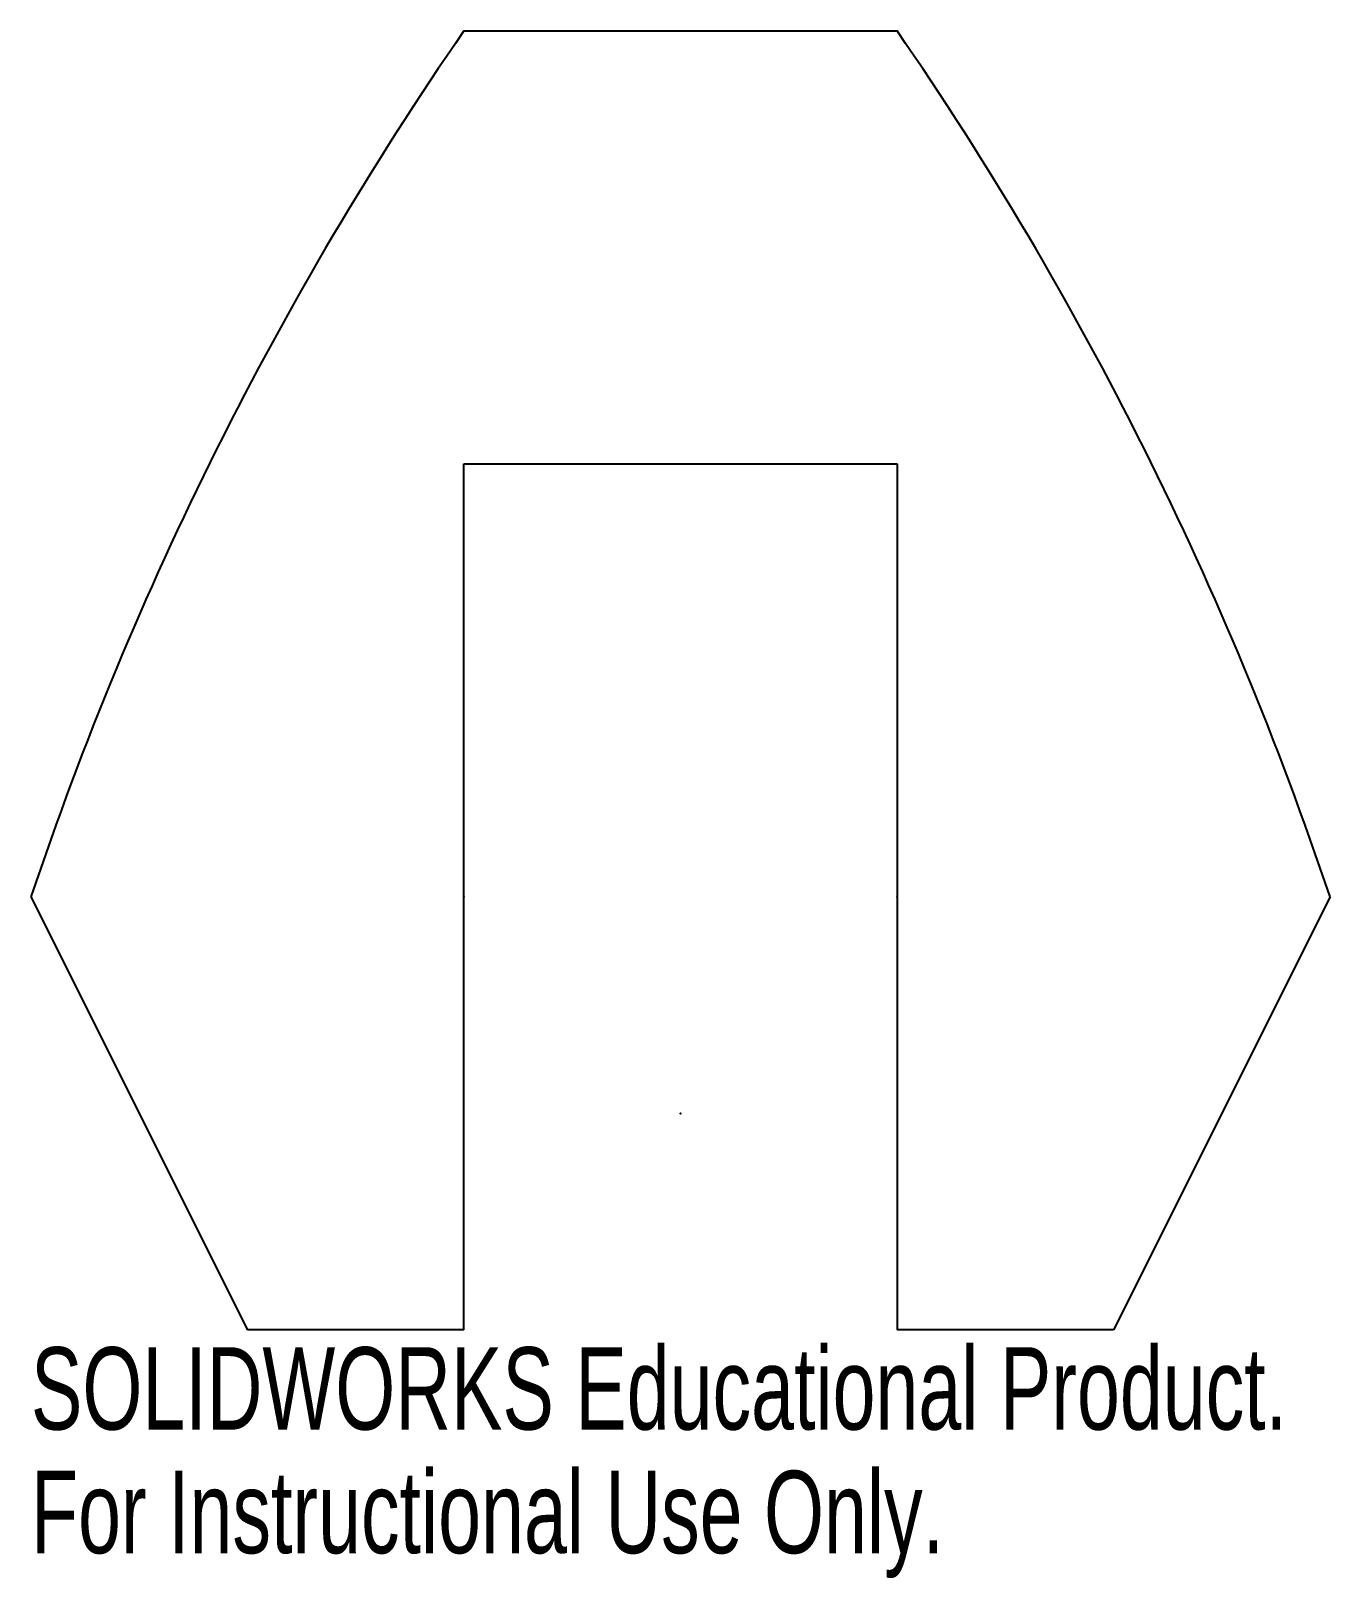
# Model space of a CAD drawing. Header units: inches. Extents: x -1.5 to 1.5, y -1.07 to 2.5.
import ezdxf

# ---------------------------------------------------------------- set-up
doc = ezdxf.new("R2010")
doc.units = ezdxf.units.IN
doc.header["$MEASUREMENT"] = 0
doc.header["$PDSIZE"] = -1
doc.styles.add('SLDTEXTSTYLE0', font='TXT', dxfattribs={"width": 0.7})

msp = doc.modelspace()

# ---------------------------------------------------------------- linework, layer by layer
at = {"color": 7, "linetype": 'Continuous'}
for p, q in [((-0.5, 2.5), (0.5, 2.5)), ((-0.5, -0.5), (-0.5, 1.5)), ((-0.5, 1.5), (0.5, 1.5)), ((0.5, 1.5), (0.5, -0.5)), ((-1.5, 0.5), (-1, -0.5)), ((1.5, 0.5), (1, -0.5)), ((-0.5, -0.5), (-1, -0.5)), ((1, -0.5), (0.5, -0.5))]:
    msp.add_line(p, q, dxfattribs=at)
for centre, start, end in [((6.0423, -2.0211), 145.35299, 161.51691), ((-6.0423, -2.0211), 18.48309, 34.64701)]:
    msp.add_arc(centre, 7.9525, start, end, dxfattribs=at)
for p in [(-0.5, 0.5), (0.5, 0.5), (0, 0)]:
    msp.add_point(p, dxfattribs=at)

# ---------------------------------------------------------------- texts
at = {"color": 7, "linetype": 'Continuous', "char_height": 0.1903, "attachment_point": 1, "style": 'SLDTEXTSTYLE0'}
for s, insert in [('SOLIDWORKS Educational Product.', (-1.5, -0.5401)), ('For Instructional Use Only.', (-1.5, -0.8256))]:
    msp.add_mtext(s, dxfattribs=dict(at, insert=insert))

doc.saveas('drawing.dxf')
